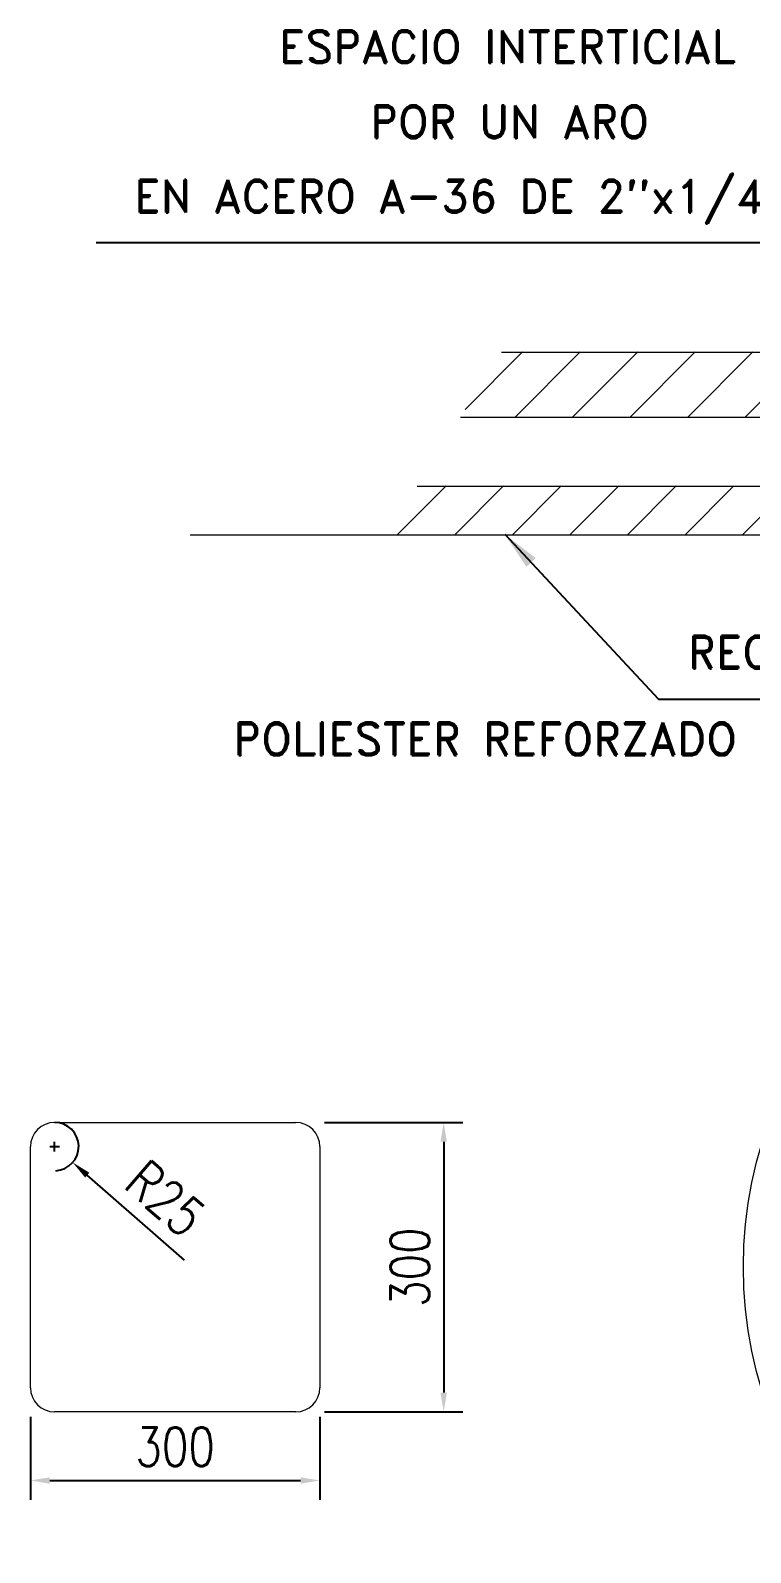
# Model space of a CAD drawing. Extents: x 174420 to 213214, y -41877 to -13498.
# Drawn here: x 177356 to 178850, y -27984 to -24828 of the extents above; entities that cross this region are included whole.
import ezdxf

# ---------------------------------------------------------------- set-up
doc = ezdxf.new("R2010")
doc.units = 0
doc.header["$LTSCALE"] = 500
doc.header["$MEASUREMENT"] = 0
doc.layers.get('0').update_dxf_attribs({"linetype": 'CONTINUOUS', "lineweight": 9})
for name, color, linetype, lineweight in [('COTAS', 2, 'CONTINUOUS', 9), ('dibujo', 7, 'CONTINUOUS', 30), ('FIBRA', 3, 'CONTINUOUS', 20)]:
    doc.layers.add(name, color=color, linetype=linetype, lineweight=lineweight)
doc.styles.add('ROMAND', font='romand')
doc.styles.get("Standard").update_dxf_attribs({"font": 'SIMPLEX.shx', "width": 0.8, "height": 80})
doc.dimstyles.get("Standard").update_dxf_attribs({"dimtxt": 0.18, "dimasz": 0.18, "dimexe": 0.18, "dimexo": 0.0625, "dimgap": 0.09, "dimtad": 0, "dimtih": 1, "dimtoh": 1, "dimdec": 4, "dimzin": 0, "dimdsep": 46, "dimtxsty": 'Standard', "dimcen": 0.09, "dimadec": 0, "dimazin": 0, "dimtfac": 1, "dimtdec": 4, "dimtofl": 0, "dimtmove": 0, "dimatfit": 3, "dimfxl": 1, "dimtolj": 1, "dimtzin": 0, "dimarcsym": 0})

# ---------------------------------------------------------------- blocks, each defined once
blk = doc.blocks.new('*D183')
at = {"layer": 'COTAS', "color": 0, "lineweight": -2, "transparency": 16777216}
for p, q in [((177966.5, -27092.1), (178253.3, -27092.1)), ((178213.3, -27132.1), (178213.3, -27652.1)), ((177966.5, -27692.1), (178253.3, -27692.1))]:
    blk.add_line(p, q, dxfattribs=at)
at = {"layer": 'COTAS', "color": 0, "transparency": 16777216}
for points in [[(178206.7, -27132.1), (178220, -27132.1), (178213.3, -27092.1)], [(178206.7, -27652.1), (178220, -27652.1), (178213.3, -27692.1)]]:
    blk.add_solid(points, dxfattribs=at)
at = {"layer": 'COTAS', "color": 0, "lineweight": 9, "transparency": 16777216, "insert": (178143.3, -27392.1), "char_height": 80, "attachment_point": 5, "rotation": 90}
blk.add_mtext('\\A1;300', dxfattribs=at)
blk = doc.blocks.new('*D184')
at = {"layer": 'COTAS', "color": 0, "lineweight": -2, "transparency": 16777216}
for p, q in [((177356.5, -27702.1), (177356.5, -27874.4)), ((177956.5, -27702.1), (177956.5, -27874.4)), ((177396.5, -27834.4), (177916.5, -27834.4))]:
    blk.add_line(p, q, dxfattribs=at)
at = {"layer": 'COTAS', "color": 0, "transparency": 16777216}
for points in [[(177396.5, -27827.8), (177396.5, -27841.1), (177356.5, -27834.4)], [(177916.5, -27827.8), (177916.5, -27841.1), (177956.5, -27834.4)]]:
    blk.add_solid(points, dxfattribs=at)
at = {"layer": 'COTAS', "color": 0, "lineweight": 9, "transparency": 16777216, "insert": (177656.5, -27764.4), "char_height": 80, "attachment_point": 5}
blk.add_mtext('\\A1;300', dxfattribs=at)
blk = doc.blocks.new('*D185')
at = {"layer": 'COTAS', "color": 0, "lineweight": -2, "transparency": 16777216}
for p, q in [((177406.5, -27152.1), (177406.5, -27132.1)), ((177396.5, -27142.1), (177416.5, -27142.1)), ((177675.8, -27377.4), (177474.3, -27201.3))]:
    blk.add_line(p, q, dxfattribs=at)
blk.add_arc((177406.5, -27142.1), 50, 273.0292, 90, dxfattribs=at)
at = {"layer": 'COTAS', "color": 0, "transparency": 16777216}
blk.add_solid([(177478.7, -27196.3), (177469.9, -27206.3), (177444.1, -27175)], dxfattribs=at)
at = {"layer": 'COTAS', "color": 0, "lineweight": 9, "transparency": 16777216, "insert": (177636.2, -27249.8), "char_height": 80, "attachment_point": 5, "rotation": 318.8658}
blk.add_mtext('\\A1;R25', dxfattribs=at)
blk = doc.blocks.new('*X38')
at = {"color": 0}
for p, q in [((1039.1, 2948.3), (1092, 3001.2)), ((1085, 2941.2), (1145, 3001.2)), ((1138, 2941.2), (1198, 3001.2)), ((1191.1, 2941.2), (1251.1, 3001.2)), ((1244.1, 2941.2), (1304.1, 3001.2)), ((1297.1, 2941.2), (1357.1, 3001.2)), ((1350.2, 2941.2), (1410.2, 3001.2)), ((1403.2, 2941.2), (1463.2, 3001.2)), ((1456.2, 2941.2), (1516.2, 3001.2)), ((1509.3, 2941.2), (1569.3, 3001.2)), ((1562.3, 2941.2), (1622.3, 3001.2)), ((1615.3, 2941.2), (1655.2, 2981)), ((976.5, 2832.7), (1021.5, 2877.7)), ((1029.5, 2832.7), (1074.5, 2877.7)), ((1082.6, 2832.7), (1127.6, 2877.7)), ((1135.6, 2832.7), (1180.6, 2877.7)), ((1188.6, 2832.7), (1233.6, 2877.7)), ((1241.7, 2832.7), (1286.7, 2877.7)), ((1294.7, 2832.7), (1339.7, 2877.7)), ((1347.7, 2832.7), (1392.7, 2877.7)), ((1400.8, 2832.7), (1445.8, 2877.7)), ((1453.8, 2832.7), (1498.8, 2877.7)), ((1506.8, 2832.7), (1551.8, 2877.7)), ((1559.9, 2832.7), (1604.9, 2877.7)), ((1612.9, 2832.7), (1657.9, 2877.7))]:
    blk.add_line(p, q, dxfattribs=at)

msp = doc.modelspace()

# ---------------------------------------------------------------- linework, layer by layer
at = {"lineweight": 9}
for p, q in [((178247.9, -25629.6), (181162.8, -25629.6)), ((178158, -25772.5), (181072.9, -25772.5))]:
    msp.add_line(p, q, dxfattribs=at)
msp.add_circle((179702.1, -27391.4), 867.4, dxfattribs=at)
at = {"layer": 'dibujo', "lineweight": 9}
for p, q in [((177406.5, -27092.1), (177906.5, -27092.1)), ((177356.5, -27642.1), (177356.5, -27142.1)), ((177956.5, -27142.1), (177956.5, -27642.1)), ((177906.5, -27692.1), (177406.5, -27692.1))]:
    msp.add_line(p, q, dxfattribs=at)
for centre, start, end in [((177406.5, -27142.1), 90, 180), ((177906.5, -27142.1), 0, 90), ((177406.5, -27642.1), 180, 270), ((177906.5, -27642.1), 270, 0)]:
    msp.add_arc(centre, 50, start, end, dxfattribs=at)
at = {"layer": 'FIBRA', "lineweight": 9}
for p, q in [((178332.9, -25494.6), (181247.8, -25494.6)), ((177687.8, -25873.7), (181792.8, -25873.7))]:
    msp.add_line(p, q, dxfattribs=at)

# ---------------------------------------------------------------- block references
at = {"layer": 'COTAS', "lineweight": 9, "xscale": 2.25, "yscale": 2.25, "zscale": 2.25}
msp.add_blockref('*X38', (175920, -32247.2), dxfattribs=at)

# ---------------------------------------------------------------- texts
at = {"layer": 'COTAS', "lineweight": 9, "style": 'ROMAND'}
for s, p in [('ESPACIO INTERTICIAL', (177871.7, -24895.3)), ('POR UN ARO', (178060.7, -25050.9)), ('EN ACERO A-36 DE 2"x1/4"', (177571.6, -25205.3)), ('RECUBRIMIENTO DEL TANQUE', (178719.6, -26150.5)), ('POLIESTER REFORZADO Y PINTURA ESMALTE', (177777, -26330.6))]:
    msp.add_text(s, height=67.5, dxfattribs=at).set_placement(p)

# ---------------------------------------------------------------- dimensions: what is measured, and where the dimension line sits
at = {"layer": 'COTAS', "lineweight": 9}
dim = msp.add_radius_dim(center=(177406.5, -27142.1), mpoint=(177444.1, -27175), text='R25', dimstyle='Standard', override={"dimscale": 10, "dimtxt": 80, "dimasz": 4, "dimexe": 4, "dimexo": 6, "dimgap": 3, "dimtad": 1, "dimtih": 0, "dimtoh": 0, "dimdec": 0, "dimcen": 1, "dimdle": 1, "dimtdec": 0}, dxfattribs=at)
dim.commit()
dim.dimension.update_dxf_attribs({"geometry": '*D185', "text_midpoint": (177636.2, -27249.8)})
dim = msp.add_linear_dim(base=(178213.3, -27692.1), p1=(177906.5, -27092.1), p2=(177906.5, -27692.1), angle=90, text='300', dimstyle='Standard', override={"dimscale": 10, "dimtxt": 80, "dimasz": 4, "dimexe": 4, "dimexo": 6, "dimgap": 3, "dimtad": 1, "dimtih": 0, "dimtoh": 0, "dimdec": 0, "dimcen": 1, "dimdle": 1, "dimtdec": 0}, dxfattribs=at)
dim.commit()
dim.dimension.update_dxf_attribs({"geometry": '*D183', "text_midpoint": (178143.3, -27392.1)})
dim = msp.add_linear_dim(base=(177956.5, -27834.4), p1=(177356.5, -27642.1), p2=(177956.5, -27642.1), text='300', dimstyle='Standard', override={"dimscale": 10, "dimtxt": 80, "dimasz": 4, "dimexe": 4, "dimexo": 6, "dimgap": 3, "dimtad": 1, "dimtih": 0, "dimtoh": 0, "dimdec": 0, "dimcen": 1, "dimdle": 1, "dimtdec": 0}, dxfattribs=at)
dim.commit()
dim.dimension.update_dxf_attribs({"geometry": '*D184', "text_midpoint": (177656.5, -27764.4)})

# ---------------------------------------------------------------- leaders
at = {"layer": 'COTAS', "lineweight": 9, "annotation_type": 0, "has_hookline": 1, "hookline_direction": 0, "horizontal_direction": (-1, 0, 0)}
msp.add_leader([(179421.7, -25711.7), (179102.8, -25268.2), (177523.5, -25268.2)], dimstyle='Standard', override={"dimscale": 10, "dimtxt": 10, "dimasz": 8, "dimexe": 2, "dimexo": 4, "dimgap": 3, "dimtad": 1, "dimtih": 0, "dimtoh": 0, "dimdec": 0, "dimcen": 1, "dimdle": 1, "dimtdec": 1}, dxfattribs=at)
at = {"layer": 'COTAS', "lineweight": 9, "annotation_type": 0, "has_hookline": 1, "hookline_direction": 0}
msp.add_leader([(178339.9, -25872.5), (178658.9, -26214.2), (179632.1, -26214.2)], dimstyle='Standard', override={"dimscale": 10, "dimtxt": 10, "dimasz": 8, "dimexe": 2, "dimexo": 4, "dimgap": 3, "dimtad": 1, "dimtih": 0, "dimtoh": 0, "dimdec": 0, "dimcen": 1, "dimdle": 1, "dimtdec": 1}, dxfattribs=at)

doc.saveas('drawing.dxf')
